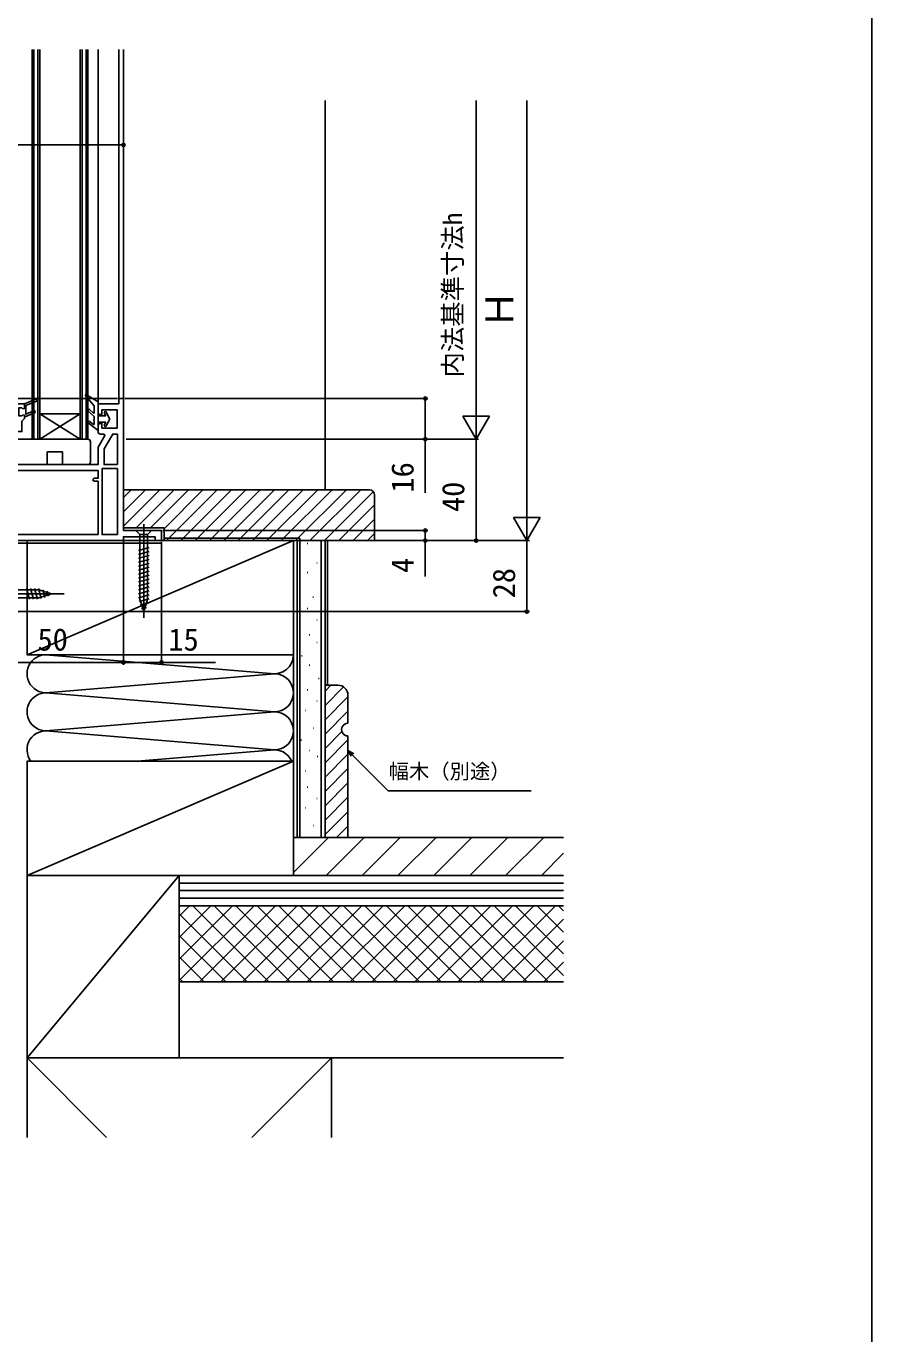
# Model space of a CAD drawing. Units: millimetres, scale not verified. Extents: x -525 to 525, y -783 to 778.
# Drawn here: x 192 to 525, y -171 to 344 of the extents above; entities that cross this region are included whole.
import ezdxf
from ezdxf.enums import TextEntityAlignment as Align

# ---------------------------------------------------------------- set-up
doc = ezdxf.new("R2010")
doc.units = ezdxf.units.MM
doc.header["$LTSCALE"] = 4
for name, color, linetype in [('0-2_YKK_11', 7, 'Continuous'), ('0-3_YKK_12', 2, 'Continuous'), ('0-4_YKK_13', 4, 'Continuous'), ('0-6_YKK_D', 6, 'Continuous'), ('0-7_YKK_ZWAK', 7, 'Continuous'), ('0-8_YSS_K', 3, 'Continuous'), ('0-9_YSS_KE', 3, 'Continuous')]:
    doc.layers.add(name, color=color, linetype=linetype)
doc.styles.add('ＭＳ ゴシック', font='')
doc.styles.get('ＭＳ ゴシック').set_extended_font_data('MS Gothic')

msp = doc.modelspace()

# ---------------------------------------------------------------- linework, layer by layer
at = {"layer": '0-2_YKK_11'}
msp.add_line((220, 186.6), (220, 184.4), dxfattribs=at)
for points in [[(116, 141.4), (176.6, 141.4), (176.6, 113.4), (180, 113.4), (180, 115.3), (179.5, 115.8), (179, 116.3), (179, 141.4), (230, 141.4), (230, 142.9), (242.5, 142.9), (242.5, 141.4), (245, 141.4), (245, 145.4), (230, 145.4), (230, 197.4), (228.2, 197.4), (228.2, 195.4), (220, 195.4), (220, 192.1)], [(195.748, 196.428), (191.5, 194.738), (191.5, 191.264), (194.949, 192.67), (195.251, 191.93), (191.5, 190.4), (191, 190.4), (191, 190.9), (190.41, 190.975), (189.925, 190.6), (188.8, 190.6), (188.8, 193.8), (189.925, 193.8), (190.41, 193.425), (191, 193.5), (191, 195.4), (195.452, 197.172), (191, 195.4), (187.2, 195.4), (167.273, 193.657), (166.885, 193.411)], [(169.339, 184.4), (190, 184.4), (190, 188.5), (190.5, 189), (191, 189.5), (191, 190.4), (191.5, 190.4), (195.251, 191.93), (194.949, 192.67), (191.5, 191.264), (191.5, 194.738), (195.748, 196.428)], [(221, 191.1), (221.5, 191.1), (221.5, 193), (227.5, 193), (227.5, 185.8), (221.5, 185.8), (221.5, 187.6), (221, 187.6)], [(221, 183.4), (222.345, 183.4), (222.673, 182.833), (220.389, 178.877)], [(220, 177.427), (220, 171.4), (177.4, 171.4)], [(178.3, 166), (176.9, 166), (176.9, 169), (220, 169), (220, 166), (218.6, 166)], [(220, 143.8), (176.1, 143.8), (176.1, 162.6), (176.238, 162.945)], [(218.6, 164.8), (220, 164.8), (220, 143.8)]]:
    msp.add_lwpolyline(points, dxfattribs=at)
for points in [[(227.6, 171.4), (227.6, 183.4), (225.771, 183.4), (222.4, 177.561), (222.4, 171.4)], [(227.6, 143.8), (227.6, 169.8), (221.6, 169.8), (221.6, 143.8)]]:
    msp.add_lwpolyline(points, close=True, dxfattribs=at)
for centre, radius, start, end in [((195.6, 196.8), 0.4, 291.69939, 111.69941), ((195.6, 196.8), 0.4, 291.69939, 111.69941), ((221, 192.1), 1, 180.00001, 269.99999), ((221, 186.6), 1, 90.00001, 179.99999), ((221, 184.4), 1, 180.00001, 269.99999), ((222.9, 177.427), 2.9, 150.00001, 180.00002), ((218.6, 165.4), 0.6, 89.99999, 270.00001)]:
    msp.add_arc(centre, radius, start, end, dxfattribs=at)
at = {"layer": '0-3_YKK_12'}
for p, q in [((194, 181.4), (194, 335.073)), ((194.7, 335.073), (194.7, 181.4)), ((196.3, 181.4), (196.3, 335.073)), ((197, 335.073), (197, 181.4)), ((213, 181.4), (213, 335.073)), ((213.7, 335.073), (213.7, 181.4)), ((215.3, 181.4), (215.3, 335.073)), ((216, 335.073), (216, 181.4)), ((220, 335.073), (220, 194.9)), ((228.2, 335.073), (228.2, 196.9)), ((230, 335.073), (230, 196.9)), ((213, 181.4), (197, 191.4)), ((216, 181.4), (194, 181.4))]:
    msp.add_line(p, q, dxfattribs=at)
msp.add_lwpolyline([(197, 181.4), (213, 191.4), (197, 191.4)], dxfattribs=at)
at = {"layer": '0-4_YKK_13'}
for p, q in [((218.452, 194.556), (215.072, 198.505)), ((220, 196.1), (215.46, 198.954)), ((220, 185.4), (220, 196.1)), ((218.436, 190.359), (216.128, 192.507)), ((218.164, 191.705), (216.672, 193.093)), ((218.5, 194.426), (218.5, 191.852)), ((222.5, 191.9), (222.5, 191.668)), ((223.055, 190.6), (222.554, 191.468)), ((223.3, 191.9), (223.3, 191.775)), ((224.7, 189.35), (223.3, 191.775)), ((216.154, 187.785), (219.516, 185.163)), ((218.177, 187.227), (216.645, 188.416)), ((218.5, 190.213), (218.5, 189.078)), ((218.5, 188.678), (218.5, 187.385)), ((223.055, 190.6), (220, 190.6)), ((223.055, 188.1), (220, 188.1)), ((222.5, 187.032), (222.5, 186.8)), ((223.055, 188.1), (222.554, 187.232)), ((224.7, 189.35), (223.3, 186.925)), ((223.3, 186.925), (223.3, 186.8)), ((216, 181.4), (172, 181.4)), ((206, 176.4), (200, 176.4)), ((206, 171.4), (206, 176.4)), ((217, 180.4), (217, 172.4)), ((190, 171.4), (199, 171.4)), ((207, 171.4), (206, 171.4)), ((207, 171.4), (216, 171.4)), ((238, 147.9), (237.999, 110.9)), ((241.1, 145.4), (239.55, 143.85)), ((236.45, 143.85), (236.45, 118.316)), ((239.55, 143.85), (239.55, 118.316)), ((240.1, 138.655), (235.9, 137.529)), ((240.1, 137.102), (235.9, 135.977)), ((240.1, 135.549), (235.9, 134.424)), ((240.1, 133.996), (235.9, 132.871)), ((240.1, 132.443), (235.9, 131.318)), ((240.1, 130.89), (235.9, 129.765)), ((240.1, 129.337), (235.9, 128.212)), ((240.1, 127.784), (235.9, 126.659)), ((240.1, 126.231), (235.9, 125.106)), ((240.1, 124.679), (235.9, 123.553)), ((171.6, 120.4), (206.6, 120.4)), ((196.684, 121.95), (178.15, 121.95)), ((178.15, 118.85), (196.684, 118.85)), ((193, 118.3), (191.874, 122.5)), ((194.553, 118.3), (193.427, 122.5)), ((196.106, 118.3), (194.98, 122.5)), ((197.589, 118.559), (196.533, 122.5)), ((201.6, 120.4), (196.684, 121.95)), ((201.6, 120.4), (196.684, 118.85)), ((199.021, 119.01), (198.208, 122.046)), ((200.453, 119.462), (199.904, 121.512)), ((240.1, 123.126), (235.9, 122)), ((240.1, 121.573), (235.9, 120.447)), ((240.1, 120.02), (235.9, 118.894)), ((240.1, 118.467), (236.158, 117.411)), ((238, 113.4), (236.45, 118.316)), ((238, 113.4), (236.45, 118.316)), ((239.646, 116.792), (236.61, 115.979)), ((239.111, 115.096), (237.061, 114.547)), ((238, 113.4), (239.55, 118.316))]:
    msp.add_line(p, q, dxfattribs=at)
for points in [[(200, 176.4), (200, 171.4), (199, 171.4)], [(241.1, 145.4), (234.9, 145.4), (236.45, 143.85), (239.55, 143.85)]]:
    msp.add_lwpolyline(points, dxfattribs=at)
for centre, radius, start, end in [((215.3, 198.7), 0.3, 57.84718, 220.56105), ((216.4, 192.8), 0.4, 47.0674, 227.0674), ((218.3, 191.852), 0.2, 227.0674, 0), ((218.3, 194.426), 0.2, 0, 40.56105), ((222.9, 191.9), 0.4, 0, 180), ((222.9, 191.668), 0.4, 180, 210), ((216.4, 188.1), 0.4, 52.18768, 232.05449), ((218.3, 187.385), 0.2, 232.18768, 0), ((218.5, 188.878), 0.2, 90, 270), ((218.3, 190.213), 0.2, 0, 47.0674), ((222.9, 187.032), 0.4, 150, 180), ((222.9, 186.8), 0.4, 180, 0), ((216, 180.4), 1, 0, 90), ((219.7, 185.4), 0.3, 232.05449, 0), ((216, 172.4), 1, 270, 0)]:
    msp.add_arc(centre, radius, start, end, dxfattribs=at)
at = {"layer": '0-6_YKK_D'}
for p, q in [((369, 191.9), (369, 314.9)), ((389, 151.9), (389, 314.9)), ((115, 297.4), (230, 297.4)), ((230, 295.9), (230, 298.4)), ((227.7, 197.4), (94, 197.4)), ((230.5, 197.4), (350, 197.4)), ((369, 181.4), (369, 199.587)), ((369, 181.4), (363.75, 190.493)), ((374.25, 190.493), (363.75, 190.493)), ((369, 181.4), (374.25, 190.493)), ((231.1, 181.4), (370, 181.4)), ((248, 181.4), (350, 181.4)), ((249, 181.4), (370, 181.4)), ((369, 181.4), (369, 141.4)), ((389, 141.4), (389, 159.587)), ((389, 141.4), (383.75, 150.493)), ((394.25, 150.493), (383.75, 150.493)), ((389, 141.4), (394.25, 150.493)), ((245.5, 145.4), (350, 145.4)), ((230, 141.15), (230, 92.4)), ((230, 140.15), (230, 92.4)), ((244.75, 141.4), (390, 141.4)), ((245, 140.9), (245, 92.4)), ((245.5, 141.4), (370, 141.4)), ((245.5, 141.4), (350, 141.4)), ((245.5, 141.4), (390, 141.4)), ((389, 141.4), (389, 113.4)), ((180.5, 113.4), (390, 113.4)), ((180, 93.4), (230, 93.4))]:
    msp.add_line(p, q, dxfattribs=at)
for points in [[(349, 197.4), (349, 181.4), (349, 160.191)], [(349, 145.4), (349, 141.4), (349, 127.282)], [(230, 93.4), (245, 93.4), (266.277, 93.4)], [(319.82, 56.381), (318.5, 58.667), (320.786, 57.347)], [(318.5, 58.667), (320.303, 56.864), (334.367, 42.8), (390.723, 42.8)]]:
    msp.add_lwpolyline(points, dxfattribs=at)
for centre in [(230, 297.4), (349, 197.4), (349, 181.4), (349, 145.4), (349, 141.4), (369, 141.4), (389, 113.4), (230, 93.4), (230, 93.4), (245, 93.4)]:
    msp.add_circle(centre, 0.637, dxfattribs=at)
at = {"layer": '0-7_YKK_ZWAK'}
msp.add_lwpolyline([(-525, -782.6), (525, -782.6), (525, 747.4)], dxfattribs=at)
at = {"layer": '0-8_YSS_K'}
for p, q in [((309.5, 314.9), (309.5, 161.4)), ((230, 158.371), (233.029, 161.4)), ((230, 152.714), (238.686, 161.4)), ((230, 147.057), (244.343, 161.4)), ((235, 146.4), (250, 161.4)), ((240.657, 146.4), (255.657, 161.4)), ((246, 146.086), (261.314, 161.4)), ((246.971, 141.4), (266.971, 161.4)), ((252.627, 141.4), (272.627, 161.4)), ((258.284, 141.4), (278.284, 161.4)), ((263.941, 141.4), (283.941, 161.4)), ((269.598, 141.4), (289.598, 161.4)), ((275.255, 141.4), (295.255, 161.4)), ((280.912, 141.4), (300.912, 161.4)), ((286.569, 141.4), (306.569, 161.4)), ((292.225, 141.4), (312.225, 161.4)), ((297.882, 141.4), (317.882, 161.4)), ((303.539, 141.4), (323.539, 161.4)), ((309.196, 141.4), (328.509, 160.713)), ((314.853, 141.4), (329, 155.547)), ((320.51, 141.4), (329, 149.89)), ((192, 96.4), (297, 141.4)), ((298.5, 141.4), (298.5, 24.399)), ((302.469, 140.291), (302.669, 140.291)), ((308, 141.4), (308, 24.399)), ((310.5, 84.4), (310.5, 141.4)), ((326.167, 141.4), (329, 144.233)), ((299.485, 135.57), (299.685, 135.57)), ((306.199, 132.586), (306.399, 132.586)), ((302.469, 128.856), (302.669, 128.856)), ((299.485, 123.634), (299.685, 123.634)), ((304.707, 119.158), (304.907, 119.158)), ((302.469, 114.682), (302.669, 114.682)), ((306.199, 110.206), (306.399, 110.206)), ((299.485, 107.222), (299.685, 107.222)), ((303.215, 104.238), (303.415, 104.238)), ((306.199, 101.254), (306.399, 101.254)), ((201.032, 96.242), (287.968, 89.058)), ((300.231, 96.032), (300.431, 96.032)), ((201.032, 81.558), (287.968, 88.742)), ((303.215, 92.303), (303.415, 92.303)), ((302.469, 82.605), (302.669, 82.605)), ((306.945, 87.081), (307.145, 87.081)), ((309.5, 82.098), (311.802, 84.4)), ((309.5, 76.441), (316.76, 83.701)), ((287.968, 74.058), (201.032, 81.242)), ((306.199, 78.129), (306.399, 78.129)), ((309.5, 70.784), (318.5, 79.784)), ((318.5, 80.4), (318.5, 69.4)), ((201.032, 66.558), (287.968, 73.742)), ((301.723, 74.399), (301.923, 74.399)), ((309.5, 65.127), (318.5, 74.127)), ((304.783, 67.468), (304.983, 67.468)), ((201.032, 66.242), (287.968, 59.058)), ((299.981, 62.666), (300.181, 62.666)), ((309.5, 59.471), (316.131, 66.102)), ((309.5, 53.814), (318.5, 62.814)), ((235.424, 54.4), (287.968, 58.742)), ((303.182, 58.665), (303.382, 58.665)), ((309.5, 48.157), (318.5, 57.157)), ((192, 9.4), (297, 54.4)), ((306.384, 56.264), (306.584, 56.264)), ((301.582, 50.661), (301.782, 50.661)), ((309.5, 42.5), (318.5, 51.5)), ((302.469, 44.236), (302.669, 44.236)), ((309.5, 36.843), (318.5, 45.843)), ((306.199, 39.76), (306.399, 39.76)), ((309.5, 31.186), (318.5, 40.186)), ((301.723, 36.03), (301.923, 36.03)), ((309.5, 25.529), (318.5, 34.529)), ((304.783, 29.099), (304.983, 29.099)), ((314.027, 24.4), (318.5, 28.873)), ((297, 10.599), (310.801, 24.4)), ((299.981, 24.298), (300.181, 24.298)), ((309.943, 9.4), (324.943, 24.4)), ((324.085, 9.4), (339.085, 24.4)), ((338.227, 9.4), (353.227, 24.4)), ((352.369, 9.4), (367.369, 24.4)), ((366.511, 9.4), (381.511, 24.4)), ((380.654, 9.4), (395.654, 24.4)), ((394.796, 9.4), (403.5, 18.104)), ((192, -62.6), (252, 9.4)), ((403.5, 6.4), (252, 6.4)), ((403.5, 3.4), (252, 3.4)), ((403.5, 0.4), (252, 0.4)), ((403.5, -2.6), (252, -2.6)), ((252, -2.6), (403.5, -2.6)), ((252, -62.6), (252, -2.6)), ((252, -6.626), (256.026, -2.6)), ((252, -15.111), (264.511, -2.6)), ((252, -23.597), (272.997, -2.6)), ((252, -32.082), (281.482, -2.6)), ((287.298, -32.6), (257.298, -2.6)), ((259.967, -32.6), (289.967, -2.6)), ((295.783, -32.6), (265.783, -2.6)), ((268.453, -32.6), (298.453, -2.6)), ((304.269, -32.6), (274.269, -2.6)), ((276.938, -32.6), (306.938, -2.6)), ((312.754, -32.6), (282.754, -2.6)), ((285.423, -32.6), (315.423, -2.6)), ((321.239, -32.6), (291.239, -2.6)), ((293.908, -32.6), (323.908, -2.6)), ((329.725, -32.6), (299.725, -2.6)), ((302.394, -32.6), (332.394, -2.6)), ((338.21, -32.6), (308.21, -2.6)), ((310.879, -32.6), (340.879, -2.6)), ((346.695, -32.6), (316.695, -2.6)), ((319.364, -32.6), (349.364, -2.6)), ((355.18, -32.6), (325.18, -2.6)), ((327.849, -32.6), (357.849, -2.6)), ((363.666, -32.6), (333.666, -2.6)), ((336.335, -32.6), (366.335, -2.6)), ((372.151, -32.6), (342.151, -2.6)), ((344.82, -32.6), (374.82, -2.6)), ((380.636, -32.6), (350.636, -2.6)), ((353.305, -32.6), (383.305, -2.6)), ((389.122, -32.6), (359.122, -2.6)), ((361.791, -32.6), (391.791, -2.6)), ((397.607, -32.6), (367.607, -2.6)), ((370.276, -32.6), (400.276, -2.6)), ((403.5, -30.008), (376.092, -2.6)), ((403.5, -21.523), (384.577, -2.6)), ((403.5, -13.037), (393.063, -2.6)), ((403.5, -4.552), (401.548, -2.6)), ((278.813, -32.6), (252, -5.787)), ((378.761, -32.6), (403.5, -7.861)), ((270.328, -32.6), (252, -14.272)), ((387.246, -32.6), (403.5, -16.346)), ((261.842, -32.6), (252, -22.758)), ((395.732, -32.6), (403.5, -24.832)), ((253.357, -32.6), (252, -31.243)), ((252, -32.6), (403.5, -32.6)), ((192, -62.6), (223.35, -93.95)), ((252, -62.6), (403.5, -62.6)), ((280.65, -93.95), (312, -62.6))]:
    msp.add_line(p, q, dxfattribs=at)
for points in [[(309.5, 24.4), (309.5, 84.4), (314.5, 84.4)], [(318.5, 64.4), (318.5, 24.4), (309.5, 24.4)]]:
    msp.add_lwpolyline(points, dxfattribs=at)
for centre, radius, start, end in [((199.5, 88.9), 7.5, 78.21647, 281.78351), ((289.5, 96.4), 7.5, 258.21646, 0), ((289.5, 81.4), 7.5, 258.21646, 101.78354), ((314.5, 80.4), 4, 0.00001, 89.99999), ((199.5, 73.9), 7.5, 78.21647, 281.78351), ((289.5, 66.4), 7.5, 258.21646, 101.78354), ((318.5, 66.9), 2.5, 89.99999, 270.00001), ((199.5, 58.9), 7.5, 78.21647, 216.8699), ((289.5, 51.4), 7.5, 23.57819, 101.78354)]:
    msp.add_arc(centre, radius, start, end, dxfattribs=at)
at = {"layer": '0-9_YSS_KE'}
for p, q in [((299.5, 142.4), (246, 142.4)), ((309.5, 141.4), (297, 141.4)), ((297, 24.399), (297, 141.4)), ((299.5, 142.4), (299.5, 24.4)), ((309.5, 24.399), (309.5, 141.4)), ((309.5, 24.399), (297, 24.399)), ((403.5, 9.4), (252, 9.4)), ((252, -2.6), (252, 9.4)), ((252, -2.6), (403.5, -2.6))]:
    msp.add_line(p, q, dxfattribs=at)
for points in [[(327, 161.4), (230, 161.4), (230, 146.4), (246, 146.4), (246, 141.4), (329, 141.4), (329, 159.4)], [(181, -93.95), (181, 140.4), (245, 140.4)], [(192, 54.4), (192, 9.4), (192, -93.95)], [(297, 24.399), (297, 54.4), (192, 54.4), (192, 9.4), (297, 9.4)], [(403.5, 24.4), (297, 24.4), (297, 9.4), (403.5, 9.4)], [(192, 9.4), (192, -62.6), (252, -62.6)], [(252, -62.6), (252, 9.4), (192, 9.4)], [(312, -93.95), (312, -62.6), (192, -62.6), (192, -93.95)]]:
    msp.add_lwpolyline(points, dxfattribs=at)
msp.add_lwpolyline([(297, 96.4), (297, 141.4), (192, 141.4), (192, 96.4)], close=True, dxfattribs=at)
msp.add_arc((327, 159.4), 2, 0.00001, 89.99999, dxfattribs=at)

# ---------------------------------------------------------------- texts
at = {"layer": '0-6_YKK_D', "style": 'ＭＳ ゴシック'}
for s, height, p in [('内法基準寸法h', 7.331, (365.636, 205.73)), ('Ｈ', 11, (387, 225.048)), ('16', 8.798, (347, 160.35)), ('40', 8.798, (367, 152.673)), ('4', 8.798, (347, 128.668)), ('28', 8.798, (387, 118.639))]:
    msp.add_text(s, height=height, rotation=90, dxfattribs=at).set_placement(p, align=Align.BOTTOM_LEFT)
for s, height, p in [('50', 8.798, (196.136, 95.4)), ('15', 8.798, (247.709, 95.4)), ('幅木（別途）', 5.865, (334.58, 45.739))]:
    msp.add_text(s, height=height, dxfattribs=at).set_placement(p, align=Align.BOTTOM_LEFT)

doc.saveas('drawing.dxf')
